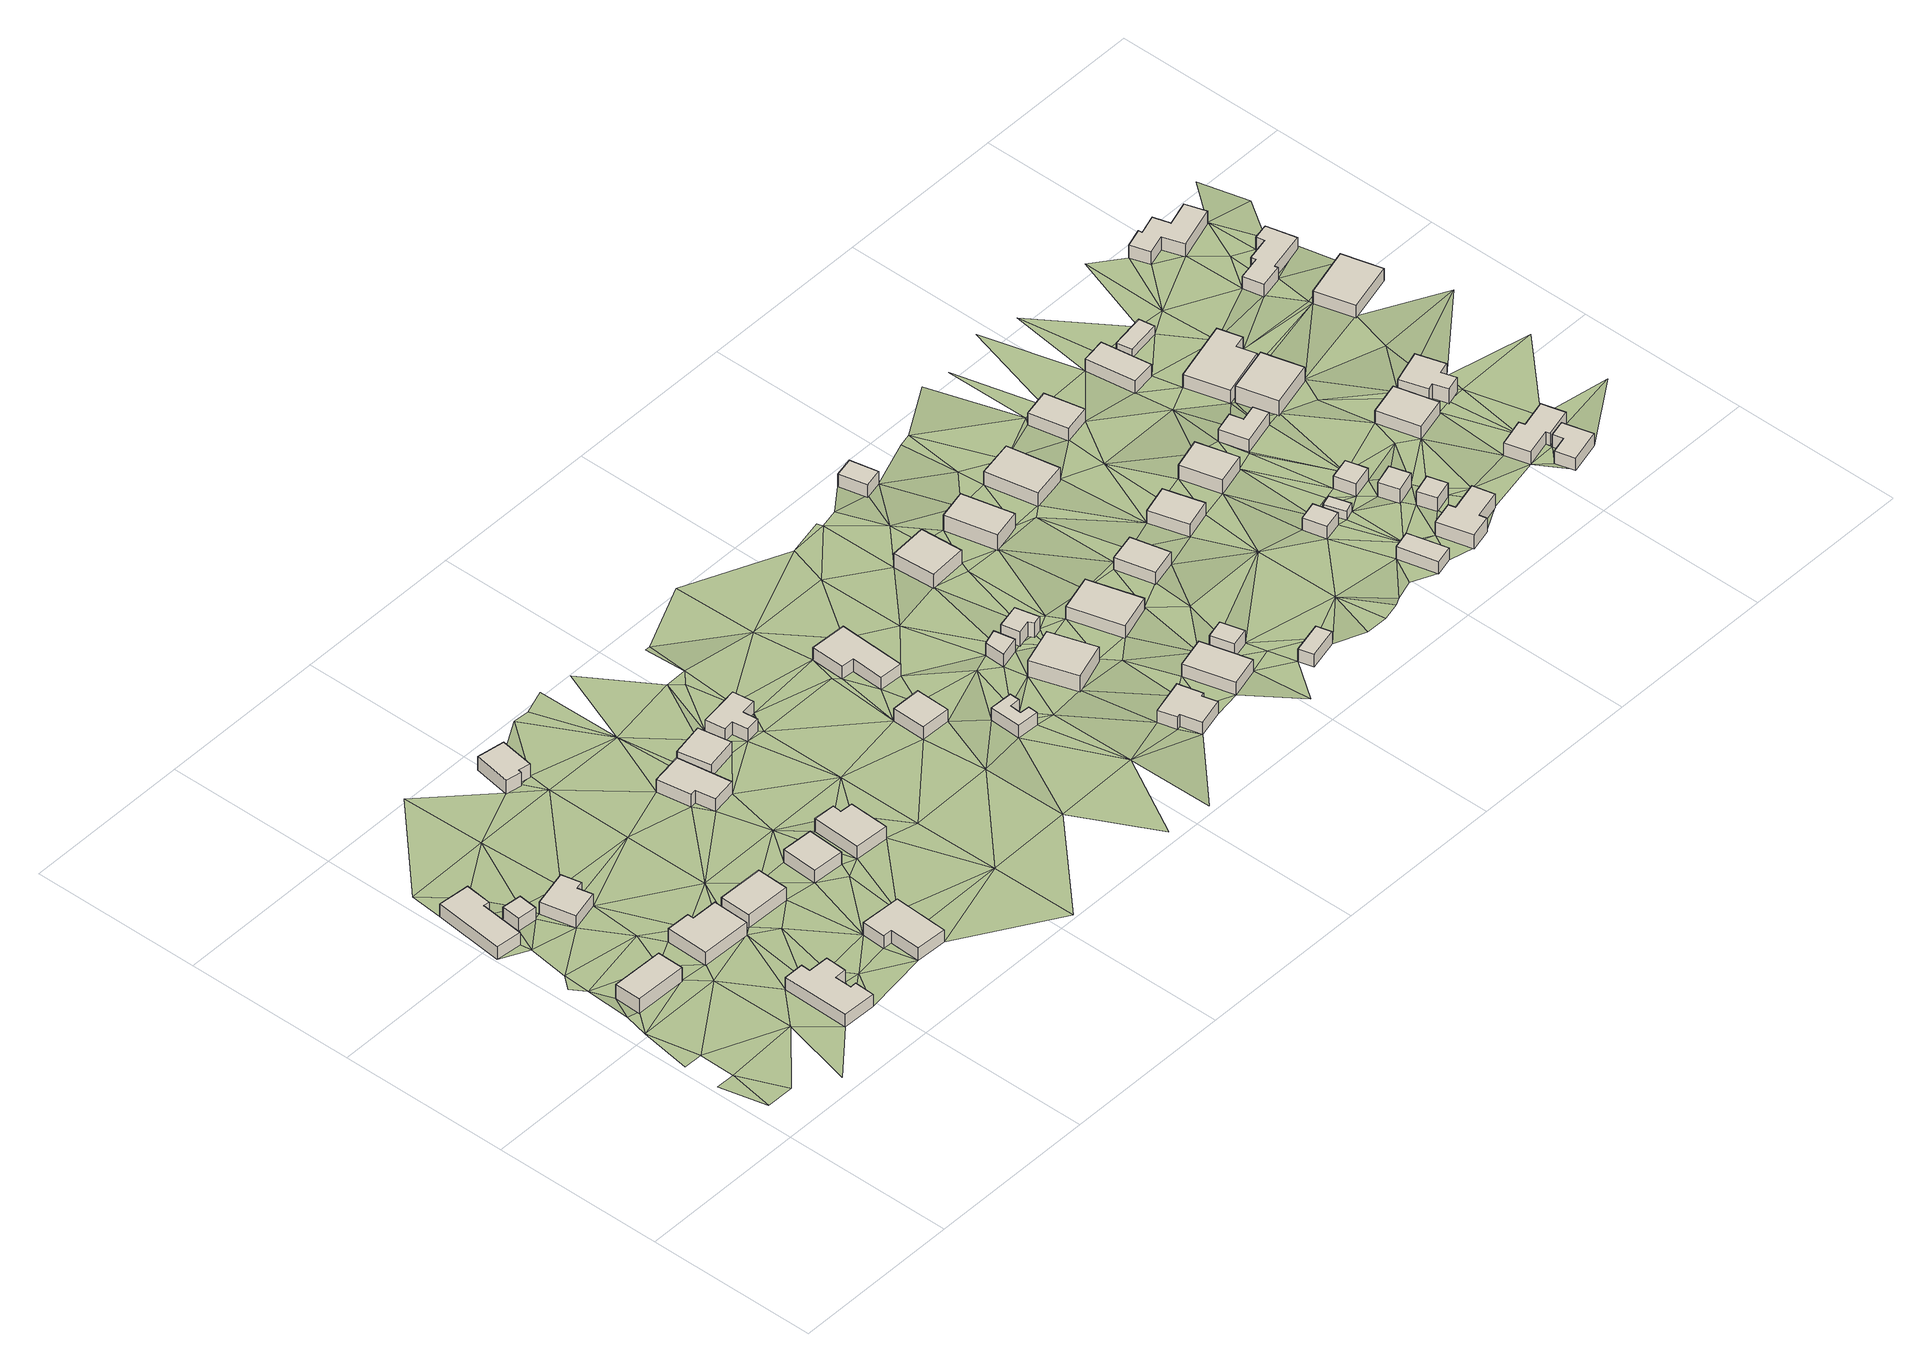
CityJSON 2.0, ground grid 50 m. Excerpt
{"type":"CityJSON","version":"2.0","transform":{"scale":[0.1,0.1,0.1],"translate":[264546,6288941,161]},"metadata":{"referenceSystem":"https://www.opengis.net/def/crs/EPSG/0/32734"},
"CityObjects":{
"building1":{"type":"Building","attributes":{"address":"Mamre 7347 Cape Town","building":"house","building:levels":"1","building_height":4.1,"roof_height":166.56,"ground_height":162.46,"plus_code":"4FRWFFP8+W3Q"},"geometry":[{"type":"Solid","lod":"1","boundaries":[[[[0,1,2,3]],[[1,4,5,2]],[[4,6,7,5]],[[6,0,3,7]],[[3,2,5,7]],[[6,4,1,0]]]]}]},
"building2":{"type":"Building","attributes":{"address":"Mamre 7347 Cape Town","building":"house","building:levels":"1","building_height":4.1,"roof_height":165.92,"ground_height":161.82,"plus_code":"4FRWFFQ8+33J"},"geometry":[{"type":"Solid","lod":"1","boundaries":[[[[8,9,10,11]],[[9,12,13,10]],[[12,14,15,13]],[[14,16,17,15]],[[16,18,19,17]],[[18,8,11,19]],[[11,10,13,15,17,19]],[[18,16,14,12,9,8]]]]}]},
"building3":{"type":"Building","attributes":{"building":"house","building:levels":"1","building_height":4.1,"roof_height":165.92,"ground_height":161.82,"plus_code":"4FRWFFQ8+33Q"},"geometry":[{"type":"Solid","lod":"1","boundaries":[[[[20,21,22,23]],[[21,24,25,22]],[[24,26,27,25]],[[26,20,23,27]],[[23,22,25,27]],[[26,24,21,20]]]]}]},
"building4":{"type":"Building","attributes":{"address":"20 Blackwood Street Mamre 7347 Cape Town","building":"house","building:levels":"1","building_height":4.1,"roof_height":166.76,"ground_height":162.66,"plus_code":"4FRWFFP8+R62"},"geometry":[{"type":"Solid","lod":"1","boundaries":[[[[28,29,30,31]],[[29,32,33,30]],[[32,34,35,33]],[[34,36,37,35]],[[36,38,39,37]],[[38,40,41,39]],[[40,42,43,41]],[[42,44,45,43]],[[44,46,47,45]],[[46,28,31,47]],[[31,30,33,35,37,39,41,43,45,47]],[[46,44,42,40,38,36,34,32,29,28]]]]}]},
"building5":{"type":"Building","attributes":{"address":"Mamre 7347 Cape Town","building":"house","building:levels":"1","building_height":4.1,"roof_height":166.25,"ground_height":162.15,"plus_code":"4FRWFFQ8+345"},"geometry":[{"type":"Solid","lod":"1","boundaries":[[[[48,49,50,51]],[[49,52,53,50]],[[52,54,55,53]],[[54,56,57,55]],[[56,58,59,57]],[[58,48,51,59]],[[51,50,53,55,57,59]],[[58,56,54,52,49,48]]]]}]},
"building6":{"type":"Building","attributes":{"address":"Mamre 7347 Cape Town","building":"house","building:levels":"1","building_height":4.1,"roof_height":166.56,"ground_height":162.46,"plus_code":"4FRWFFP8+W5Q"},"geometry":[{"type":"Solid","lod":"1","boundaries":[[[[60,61,62,63]],[[61,64,65,62]],[[64,66,67,65]],[[66,68,69,67]],[[68,70,71,69]],[[70,60,63,71]],[[63,62,65,67,69,71]],[[70,68,66,64,61,60]]]]}]},
"building7":{"type":"Building","attributes":{"address":"Mamre 7347 Cape Town","building":"house","building:levels":"1","building_height":4.1,"roof_height":166.57,"ground_height":162.47,"plus_code":"4FRWFFP8+W7M"},"geometry":[{"type":"Solid","lod":"1","boundaries":[[[[72,73,74,75]],[[73,76,77,74]],[[76,78,79,77]],[[78,72,75,79]],[[75,74,77,79]],[[78,76,73,72]]]]}]},
"building8":{"type":"Building","attributes":{"address":"22 Blackwood Street Mamre 7347 Cape Town","building":"house","building:levels":"1","building_height":4.1,"roof_height":166.78,"ground_height":162.68,"plus_code":"4FRWFFP8+Q8W"},"geometry":[{"type":"Solid","lod":"1","boundaries":[[[[80,81,82,83]],[[81,84,85,82]],[[84,86,87,85]],[[86,88,89,87]],[[88,90,91,89]],[[90,80,83,91]],[[83,82,85,87,89,91]],[[90,88,86,84,81,80]]]]}]},
"building9":{"type":"Building","attributes":{"address":"43 Lang Avenue Mamre 7347 Cape Town","building":"house","building:levels":"1","building_height":4.1,"roof_height":166.5,"ground_height":162.4,"plus_code":"4FRWFFQ8+676"},"geometry":[{"type":"Solid","lod":"1","boundaries":[[[[92,93,94,95]],[[93,96,97,94]],[[96,98,99,97]],[[98,100,101,99]],[[100,102,103,101]],[[102,92,95,103]],[[95,94,97,99,101,103]],[[102,100,98,96,93,92]]]]}]},
"building10":{"type":"Building","attributes":{"address":"Mamre 7347 Cape Town","building":"house","building:levels":"1","building_height":4.1,"roof_height":166.61,"ground_height":162.51,"plus_code":"4FRWFFP8+W9J"},"geometry":[{"type":"Solid","lod":"1","boundaries":[[[[104,105,106,107]],[[105,108,109,106]],[[108,110,111,109]],[[110,104,107,111]],[[107,106,109,111]],[[110,108,105,104]]]]}]},
"building11":{"type":"Building","attributes":{"address":"Mamre 7347 Cape Town","building":"house","building:levels":"1","building_height":4.1,"roof_height":166.48,"ground_height":162.38,"plus_code":"4FRWFFQ8+39J"},"geometry":[{"type":"Solid","lod":"1","boundaries":[[[[112,113,114,115]],[[113,116,117,114]],[[116,118,119,117]],[[118,120,121,119]],[[120,122,123,121]],[[122,112,115,123]],[[115,114,117,119,121,123]],[[122,120,118,116,113,112]]]]}]},
"building12":{"type":"Building","attributes":{"address":"Mamre 7347 Cape Town","building":"house","building:levels":"1","building_height":4.1,"roof_height":166.61,"ground_height":162.51,"plus_code":"4FRWFFP8+WCF"},"geometry":[{"type":"Solid","lod":"1","boundaries":[[[[124,125,126,127]],[[125,128,129,126]],[[128,130,131,129]],[[130,132,133,131]],[[132,134,135,133]],[[134,124,127,135]],[[127,126,129,131,133,135]],[[134,132,130,128,125,124]]]]}]},
"building13":{"type":"Building","attributes":{"address":"Mamre 7347 Cape Town","building":"house","building:levels":"1","building_height":4.1,"roof_height":166.48,"ground_height":162.38,"plus_code":"4FRWFFQ8+3CR"},"geometry":[{"type":"Solid","lod":"1","boundaries":[[[[136,137,138,139]],[[137,140,141,138]],[[140,142,143,141]],[[142,136,139,143]],[[139,138,141,143]],[[142,140,137,136]]]]}]},
"building14":{"type":"Building","attributes":{"address":"Mamre 7347 Cape Town","building":"house","building:levels":"1","building_height":4.1,"roof_height":166.72,"ground_height":162.62,"plus_code":"4FRWFFQ8+4F3"},"geometry":[{"type":"Solid","lod":"1","boundaries":[[[[144,145,146,147]],[[145,148,149,146]],[[148,150,151,149]],[[150,152,153,151]],[[152,154,155,153]],[[154,156,157,155]],[[156,158,159,157]],[[158,144,147,159]],[[147,146,149,151,153,155,157,159]],[[158,156,154,152,150,148,145,144]]]]}]},
"building15":{"type":"Building","attributes":{"address":"72 Enon Street Mamre 7347 Cape Town","building":"house","building:levels":"1","building_height":4.1,"roof_height":167.08,"ground_height":162.98,"plus_code":"4FRWFFP8+XHH"},"geometry":[{"type":"Solid","lod":"1","boundaries":[[[[160,161,162,163]],[[161,164,165,162]],[[164,166,167,165]],[[166,160,163,167]],[[163,162,165,167]],[[166,164,161,160]]]]}]},
"building16":{"type":"Building","attributes":{"address":"70 Enon Street Mamre 7347 Cape Town","building":"house","building:levels":"1","building_height":4.1,"roof_height":167.92,"ground_height":163.82,"plus_code":"4FRWFFP8+WM6"},"geometry":[{"type":"Solid","lod":"1","boundaries":[[[[168,169,170,171]],[[169,172,173,170]],[[172,174,175,173]],[[174,176,177,175]],[[176,178,179,177]],[[178,180,181,179]],[[180,182,183,181]],[[182,168,171,183]],[[171,170,173,175,177,179,181,183]],[[182,180,178,176,174,172,169,168]]]]}]},
"building17":{"type":"Building","attributes":{"address":"57 Sand Street Mamre 7347 Cape Town","building":"house","building:levels":"1","building_height":4.1,"roof_height":166.91,"ground_height":162.81,"plus_code":"4FRWFFQ8+3JM"},"geometry":[{"type":"Solid","lod":"1","boundaries":[[[[184,185,186,187]],[[185,188,189,186]],[[188,190,191,189]],[[190,192,193,191]],[[192,194,195,193]],[[194,184,187,195]],[[187,186,189,191,193,195]],[[194,192,190,188,185,184]]]]}]},
"building18":{"type":"Building","attributes":{"address":"35 Enon Street Mamre 7347 Cape Town","building":"house","building:levels":"1","building_height":4.1,"roof_height":169.16,"ground_height":165.06,"plus_code":"4FRWFFP8+RQ3"},"geometry":[{"type":"Solid","lod":"1","boundaries":[[[[196,197,198,199]],[[197,200,201,198]],[[200,202,203,201]],[[202,204,205,203]],[[204,206,207,205]],[[206,208,209,207]],[[208,210,211,209]],[[210,196,199,211]],[[199,198,201,203,205,207,209,211]],[[210,208,206,204,202,200,197,196]]]]}]},
"building19":{"type":"Building","attributes":{"building":"yes","building:levels":"1","building_height":4.1,"roof_height":167.45,"ground_height":163.35,"plus_code":"4FRWFFP8+XPG"},"geometry":[{"type":"Solid","lod":"1","boundaries":[[[[212,213,214,215]],[[213,216,217,214]],[[216,218,219,217]],[[218,212,215,219]],[[215,214,217,219]],[[218,216,213,212]]]]}]},
"building20":{"type":"Building","attributes":{"address":"68 Enon Street Mamre 7347 Cape Town","building":"house","building:levels":"1","building_height":4.1,"roof_height":168.62,"ground_height":164.52,"plus_code":"4FRWFFP8+WQC"},"geometry":[{"type":"Solid","lod":"1","boundaries":[[[[220,221,222,223]],[[221,224,225,222]],[[224,226,227,225]],[[226,220,223,227]],[[223,222,225,227]],[[226,224,221,220]]]]}]},
"building21":{"type":"Building","attributes":{"building":"yes","building:levels":"1","building_height":4.1,"roof_height":168.06,"ground_height":163.96,"plus_code":"4FRWFFP8+XQM"},"geometry":[{"type":"Solid","lod":"1","boundaries":[[[[228,229,230,231]],[[229,232,233,230]],[[232,234,235,233]],[[234,236,237,235]],[[236,238,239,237]],[[238,228,231,239]],[[231,230,233,235,237,239]],[[238,236,234,232,229,228]]]]}]},
"building22":{"type":"Building","attributes":{"address":"33 Enon Street Mamre 7347 Cape Town","building":"house","building:levels":"1","building_height":4.1,"roof_height":169.16,"ground_height":165.06,"plus_code":"4FRWFFP8+RR9"},"geometry":[{"type":"Solid","lod":"1","boundaries":[[[[240,241,242,243]],[[241,244,245,242]],[[244,246,247,245]],[[246,240,243,247]],[[243,242,245,247]],[[246,244,241,240]]]]}]},
"building23":{"type":"Building","attributes":{"address":"53 Sand Street Mamre 7347 Cape Town","building":"house","building:levels":"1","building_height":4.1,"roof_height":167.55,"ground_height":163.45,"plus_code":"4FRWFFQ8+4Q4"},"geometry":[{"type":"Solid","lod":"1","boundaries":[[[[248,249,250,251]],[[249,252,253,250]],[[252,254,255,253]],[[254,248,251,255]],[[251,250,253,255]],[[254,252,249,248]]]]}]},
"building24":{"type":"Building","attributes":{"address":"66 Enon Street Mamre 7347 Cape Town","building":"house","building:levels":"1","building_height":4.1,"roof_height":168.06,"ground_height":163.96,"plus_code":"4FRWFFP8+WRQ"},"geometry":[{"type":"Solid","lod":"1","boundaries":[[[[256,257,258,259]],[[257,260,261,258]],[[260,262,263,261]],[[262,256,259,263]],[[259,258,261,263]],[[262,260,257,256]]]]}]},
"building25":{"type":"Building","attributes":{"address":"31 Enon Street Mamre 7347 Cape Town","building":"house","building:levels":"1","building_height":4.1,"roof_height":169.64,"ground_height":165.54,"plus_code":"4FRWFFP8+RVG"},"geometry":[{"type":"Solid","lod":"1","boundaries":[[[[264,265,266,267]],[[265,268,269,266]],[[268,270,271,269]],[[270,264,267,271]],[[267,266,269,271]],[[270,268,265,264]]]]}]},
"building26":{"type":"Building","attributes":{"building":"house","building:levels":"1","building_height":4.1,"roof_height":169.64,"ground_height":165.54,"plus_code":"4FRWFFP8+QW8"},"geometry":[{"type":"Solid","lod":"1","boundaries":[[[[272,273,274,275]],[[273,276,277,274]],[[276,278,279,277]],[[278,272,275,279]],[[275,274,277,279]],[[278,276,273,272]]]]}]},
"building27":{"type":"Building","attributes":{"address":"51 Sand Street Mamre 7347 Cape Town","building":"house","building:levels":"1","building_height":4.1,"roof_height":168.11,"ground_height":164.01,"plus_code":"4FRWFFQ8+3VV"},"geometry":[{"type":"Solid","lod":"1","boundaries":[[[[280,281,282,283]],[[281,284,285,282]],[[284,286,287,285]],[[286,280,283,287]],[[283,282,285,287]],[[286,284,281,280]]]]}]},
"building28":{"type":"Building","attributes":{"address":"64 Enon Street Mamre 7347 Cape Town","building":"house","building:levels":"1","building_height":4.1,"roof_height":168.69,"ground_height":164.59,"plus_code":"4FRWFFP8+XW3"},"geometry":[{"type":"Solid","lod":"1","boundaries":[[[[288,289,290,291]],[[289,292,293,290]],[[292,294,295,293]],[[294,288,291,295]],[[291,290,293,295]],[[294,292,289,288]]]]}]},
"building29":{"type":"Building","attributes":{"building":"house","building:levels":"1","building_height":4.1,"roof_height":166.52,"ground_height":162.42,"plus_code":"4FRWFFQ8+6R9"},"geometry":[{"type":"Solid","lod":"1","boundaries":[[[[296,297,298,299]],[[297,300,301,298]],[[300,302,303,301]],[[302,296,299,303]],[[299,298,301,303]],[[302,300,297,296]]]]}]},
"building30":{"type":"Building","attributes":{"address":"49 Sand Street Mamre 7347 Cape Town","building":"house","building:levels":"1","building_height":4.1,"roof_height":168.11,"ground_height":164.01,"plus_code":"4FRWFFQ8+4W5"},"geometry":[{"type":"Solid","lod":"1","boundaries":[[[[304,305,306,307]],[[305,308,309,306]],[[308,310,311,309]],[[310,304,307,311]],[[307,306,309,311]],[[310,308,305,304]]]]}]},
"building31":{"type":"Building","attributes":{"address":"62 Enon Street Mamre 7347 Cape Town","building":"house","building:levels":"1","building_height":4.1,"roof_height":169.18,"ground_height":165.08,"plus_code":"4FRWFFP9+X26"},"geometry":[{"type":"Solid","lod":"1","boundaries":[[[[312,313,314,315]],[[313,316,317,314]],[[316,318,319,317]],[[318,312,315,319]],[[315,314,317,319]],[[318,316,313,312]]]]}]},
"building32":{"type":"Building","attributes":{"address":"4 Manna Lane Mamre 7347 Cape Town","building":"house","building:levels":"1","building_height":4.1,"roof_height":170.78,"ground_height":166.68,"plus_code":"4FRWFFP9+Q47"},"geometry":[{"type":"Solid","lod":"1","boundaries":[[[[320,321,322,323]],[[321,324,325,322]],[[324,326,327,325]],[[326,320,323,327]],[[323,322,325,327]],[[326,324,321,320]]]]}]},
"building33":{"type":"Building","attributes":{"address":"25 Enon Street Mamre 7347 Cape Town","building":"house","building:levels":"1","building_height":4.1,"roof_height":170.33,"ground_height":166.23,"plus_code":"4FRWFFP9+V38"},"geometry":[{"type":"Solid","lod":"1","boundaries":[[[[328,329,330,331]],[[329,332,333,330]],[[332,334,335,333]],[[334,328,331,335]],[[331,330,333,335]],[[334,332,329,328]]]]}]},
"building34":{"type":"Building","attributes":{"building":"cabin","building:levels":"1","building_height":2.8,"roof_height":169.03,"ground_height":166.23,"plus_code":"4FRWFFP9+V47"},"geometry":[{"type":"Solid","lod":"1","boundaries":[[[[336,337,338,339]],[[337,340,341,338]],[[340,342,343,341]],[[342,336,339,343]],[[339,338,341,343]],[[342,340,337,336]]]]}]},
"building35":{"type":"Building","attributes":{"address":"60 Enon Street Mamre 7347 Cape Town","building":"house","building:levels":"1","building_height":4.1,"roof_height":169.71,"ground_height":165.61,"plus_code":"4FRWFFP9+X3P"},"geometry":[{"type":"Solid","lod":"1","boundaries":[[[[344,345,346,347]],[[345,348,349,346]],[[348,350,351,349]],[[350,344,347,351]],[[347,346,349,351]],[[350,348,345,344]]]]}]},
"building36":{"type":"Building","attributes":{"address":"47 Sand Street Mamre 7347 Cape Town","building":"house","building:levels":"1","building_height":4.1,"roof_height":168.17,"ground_height":164.07,"plus_code":"4FRWFFQ9+42Q"},"geometry":[{"type":"Solid","lod":"1","boundaries":[[[[352,353,354,355]],[[353,356,357,354]],[[356,358,359,357]],[[358,352,355,359]],[[355,354,357,359]],[[358,356,353,352]]]]}]},
"building37":{"type":"Building","attributes":{"address":"8 Dove Lane Mamre 7347 Cape Town","building":"house","building:levels":"1","building_height":4.1,"roof_height":171.3,"ground_height":167.2,"plus_code":"4FRWFFP9+Q59"},"geometry":[{"type":"Solid","lod":"1","boundaries":[[[[360,361,362,363]],[[361,364,365,362]],[[364,366,367,365]],[[366,368,369,367]],[[368,370,371,369]],[[370,372,373,371]],[[372,374,375,373]],[[374,360,363,375]],[[363,362,365,367,369,371,373,375]],[[374,372,370,368,366,364,361,360]]]]}]},
"building38":{"type":"Building","attributes":{"address":"7347 Mamre, Cape Town","building":"house","building:levels":"1","building_height":4.1,"roof_height":170.33,"ground_height":166.23,"plus_code":"4FRWFFP9+V5C"},"geometry":[{"type":"Solid","lod":"1","boundaries":[[[[376,377,378,379]],[[377,380,381,378]],[[380,382,383,381]],[[382,376,379,383]],[[379,378,381,383]],[[382,380,377,376]]]]}]},
"building39":{"type":"Building","attributes":{"address":"4 Dove Lane Mamre 7347 Cape Town","building":"house","building:levels":"1","building_height":4.1,"roof_height":170.87,"ground_height":166.77,"plus_code":"4FRWFFP9+R5W"},"geometry":[{"type":"Solid","lod":"1","boundaries":[[[[384,385,386,387]],[[385,388,389,386]],[[388,390,391,389]],[[390,384,387,391]],[[387,386,389,391]],[[390,388,385,384]]]]}]},
"building40":{"type":"Building","attributes":{"address":"6 Dove Lane Mamre 7347 Cape Town","building":"house","building:levels":"1","building_height":4.1,"roof_height":171.3,"ground_height":167.2,"plus_code":"4FRWFFP9+R55"},"geometry":[{"type":"Solid","lod":"1","boundaries":[[[[392,393,394,395]],[[393,396,397,394]],[[396,398,399,397]],[[398,392,395,399]],[[395,394,397,399]],[[398,396,393,392]]]]}]},
"building41":{"type":"Building","attributes":{"address":"58 Enon Street Mamre 7347 Cape Town","building":"house","building:levels":"1","building_height":4.1,"roof_height":169.71,"ground_height":165.61,"plus_code":"4FRWFFP9+X4Q"},"geometry":[{"type":"Solid","lod":"1","boundaries":[[[[400,401,402,403]],[[401,404,405,402]],[[404,406,407,405]],[[406,408,409,407]],[[408,410,411,409]],[[410,400,403,411]],[[403,402,405,407,409,411]],[[410,408,406,404,401,400]]]]}]},
"building42":{"type":"Building","attributes":{"address":"45 Sand Street Mamre 7347 Cape Town","building":"house","building:levels":"1","building_height":4.1,"roof_height":168.69,"ground_height":164.59,"plus_code":"4FRWFFQ9+44G"},"geometry":[{"type":"Solid","lod":"1","boundaries":[[[[412,413,414,415]],[[413,416,417,414]],[[416,418,419,417]],[[418,412,415,419]],[[415,414,417,419]],[[418,416,413,412]]]]}]},
"building43":{"type":"Building","attributes":{"address":"56 Enon Street Mamre 7347 Cape Town","building":"house","building:levels":"1","building_height":4.1,"roof_height":170.15,"ground_height":166.05,"plus_code":"4FRWFFQ9+267"},"geometry":[{"type":"Solid","lod":"1","boundaries":[[[[420,421,422,423]],[[421,424,425,422]],[[424,426,427,425]],[[426,420,423,427]],[[423,422,425,427]],[[426,424,421,420]]]]}]},
"building44":{"type":"Building","attributes":{"building":"house","building:levels":"1","building_height":4.1,"roof_height":169.07,"ground_height":164.97,"plus_code":"4FRWFFQ9+362"},"geometry":[{"type":"Solid","lod":"1","boundaries":[[[[428,429,430,431]],[[429,432,433,430]],[[432,434,435,433]],[[434,436,437,435]],[[436,438,439,437]],[[438,428,431,439]],[[431,430,433,435,437,439]],[[438,436,434,432,429,428]]]]}]},
"building45":{"type":"Building","attributes":{"address":"43 Enon Street Mamre 7347 Cape Town","building":"cabin","building:levels":"1","building_height":2.8,"roof_height":167.39,"ground_height":164.59,"plus_code":"4FRWFFQ9+45W"},"geometry":[{"type":"Solid","lod":"1","boundaries":[[[[440,441,442,443]],[[441,444,445,442]],[[444,446,447,445]],[[446,440,443,447]],[[443,442,445,447]],[[446,444,441,440]]]]}]},
"building46":{"type":"Building","attributes":{"address":"21 Enon Street Mamre 7347 Cape Town","building":"house","building:levels":"1","building_height":4.1,"roof_height":170.87,"ground_height":166.77,"plus_code":"4FRWFFP9+V7V"},"geometry":[{"type":"Solid","lod":"1","boundaries":[[[[448,449,450,451]],[[449,452,453,450]],[[452,454,455,453]],[[454,448,451,455]],[[451,450,453,455]],[[454,452,449,448]]]]}]},
"building47":{"type":"Building","attributes":{"address":"Dove Lane Mamre 7347 Cape Town","building":"house","building:levels":"1","building_height":4.1,"roof_height":171.96,"ground_height":167.86,"plus_code":"4FRWFFP9+P8W"},"geometry":[{"type":"Solid","lod":"1","boundaries":[[[[456,457,458,459]],[[457,460,461,458]],[[460,462,463,461]],[[462,464,465,463]],[[464,466,467,465]],[[466,456,459,467]],[[459,458,461,463,465,467]],[[466,464,462,460,457,456]]]]}]},
"building48":{"type":"Building","attributes":{"address":"Dove Lane 7347 Cape Town","building":"house","building:levels":"1","building_height":4.1,"roof_height":171.96,"ground_height":167.86,"plus_code":"4FRWFFP9+Q8P"},"geometry":[{"type":"Solid","lod":"1","boundaries":[[[[468,469,470,471]],[[469,472,473,470]],[[472,474,475,473]],[[474,476,477,475]],[[476,478,479,477]],[[478,480,481,479]],[[480,482,483,481]],[[482,468,471,483]],[[471,470,473,475,477,479,481,483]],[[482,480,478,476,474,472,469,468]]]]}]},
"building49":{"type":"Building","attributes":{"address":"19 Enon Street Mamre 7347 Cape Town","building":"house","building:levels":"1","building_height":4.1,"roof_height":171.49,"ground_height":167.39,"plus_code":"4FRWFFP9+W83"},"geometry":[{"type":"Solid","lod":"1","boundaries":[[[[484,485,486,487]],[[485,488,489,486]],[[488,490,491,489]],[[490,492,493,491]],[[492,494,495,493]],[[494,496,497,495]],[[496,498,499,497]],[[498,484,487,499]],[[487,486,489,491,493,495,497,499]],[[498,496,494,492,490,488,485,484]]]]}]},
"building50":{"type":"Building","attributes":{"address":"41 Sand Street Mamre 7347 Cape Town","building":"house","building:levels":"1","building_height":4.1,"roof_height":169.41,"ground_height":165.31,"plus_code":"4FRWFFQ9+684"},"geometry":[{"type":"Solid","lod":"1","boundaries":[[[[500,501,502,503]],[[501,504,505,502]],[[504,506,507,505]],[[506,508,509,507]],[[508,510,511,509]],[[510,512,513,511]],[[512,514,515,513]],[[514,516,517,515]],[[516,518,519,517]],[[518,500,503,519]],[[503,502,505,507,509,511,513,515,517,519]],[[518,516,514,512,510,508,506,504,501,500]]]]}]},
"building51":{"type":"Building","attributes":{"address":"54 Enon Street Mamre 7347 Cape Town","building":"house","building:levels":"1","building_height":4.1,"roof_height":170.07,"ground_height":165.97,"plus_code":"4FRWFFQ9+29P"},"geometry":[{"type":"Solid","lod":"1","boundaries":[[[[520,521,522,523]],[[521,524,525,522]],[[524,526,527,525]],[[526,520,523,527]],[[523,522,525,527]],[[526,524,521,520]]]]}]},
"building52":{"type":"Building","attributes":{"address":"50 Acasia Street Mamre 7347 Cape Town","building":"house","building:levels":"1","building_height":4.1,"roof_height":169.56,"ground_height":165.46,"plus_code":"4FRWFFQ9+497"},"geometry":[{"type":"Solid","lod":"1","boundaries":[[[[528,529,530,531]],[[529,532,533,530]],[[532,534,535,533]],[[534,536,537,535]],[[536,538,539,537]],[[538,540,541,539]],[[540,542,543,541]],[[542,544,545,543]],[[544,546,547,545]],[[546,528,531,547]],[[531,530,533,535,537,539,541,543,545,547]],[[546,544,542,540,538,536,534,532,529,528]]]]}]},
"terrain1":{"type":"TINRelief","geometry":[{"type":"CompositeSurface","lod":"1","boundaries":[[[548,549,550]],[[550,549,551]],[[552,553,554]],[[555,550,551]],[[556,552,557]],[[554,550,555]],[[557,4,556]],[[4,558,556]],[[552,554,559]],[[560,561,558]],[[557,552,562]],[[555,559,554]],[[558,4,563]],[[564,14,12]],[[565,36,555]],[[552,559,562]],[[558,566,560]],[[24,14,564]],[[560,52,564]],[[24,16,14]],[[563,566,558]],[[567,24,564]],[[568,9,8]],[[24,21,16]],[[34,555,36]],[[21,18,16]],[[34,559,555]],[[560,566,52]],[[52,567,564]],[[562,569,563]],[[559,569,562]],[[21,570,18]],[[18,570,8]],[[567,52,49]],[[49,570,567]],[[60,563,569]],[[60,566,563]],[[568,8,571]],[[34,572,559]],[[569,559,572]],[[52,566,54]],[[570,49,48]],[[42,40,44]],[[570,571,8]],[[566,60,70]],[[46,44,40]],[[32,572,34]],[[32,29,28]],[[573,40,38]],[[70,54,566]],[[46,40,573]],[[56,54,58]],[[571,570,48]],[[28,46,573]],[[574,568,571]],[[575,32,28]],[[576,70,68]],[[573,38,88]],[[32,575,572]],[[577,54,70]],[[578,576,572]],[[28,573,81]],[[575,578,572]],[[58,54,579]],[[576,578,76]],[[576,577,70]],[[575,28,81]],[[58,579,48]],[[573,88,84]],[[84,81,573]],[[576,76,577]],[[575,580,578]],[[579,54,577]],[[581,571,48]],[[86,84,88]],[[575,81,580]],[[571,582,574]],[[577,76,73]],[[48,579,581]],[[81,583,580]],[[571,581,582]],[[580,583,73]],[[90,584,80]],[[80,585,81]],[[583,81,585]],[[586,577,73]],[[577,116,579]],[[583,108,73]],[[582,581,587]],[[73,108,586]],[[587,588,589]],[[588,587,581]],[[581,579,113]],[[120,116,577]],[[590,583,585]],[[591,584,90]],[[120,577,586]],[[80,592,585]],[[584,591,80]],[[116,113,579]],[[592,590,585]],[[108,105,586]],[[593,591,90]],[[592,80,594]],[[592,105,590]],[[581,595,588]],[[596,102,588]],[[116,120,118]],[[105,592,134]],[[134,586,105]],[[80,591,594]],[[595,581,113]],[[120,586,122]],[[134,597,586]],[[596,588,595]],[[112,595,113]],[[112,122,140]],[[598,597,599]],[[122,586,600]],[[137,112,140]],[[600,586,597]],[[601,594,591]],[[595,112,137]],[[595,602,596]],[[601,598,594]],[[122,603,140]],[[593,604,591]],[[600,597,598]],[[137,136,595]],[[602,595,605]],[[601,600,598]],[[150,603,122]],[[600,150,122]],[[603,145,136]],[[606,601,591]],[[145,144,136]],[[145,603,150]],[[595,136,607]],[[148,145,150]],[[607,608,595]],[[600,609,150]],[[136,144,607]],[[606,591,604]],[[601,161,600]],[[609,152,150]],[[609,156,152]],[[154,152,156]],[[607,144,610]],[[158,610,144]],[[161,601,606]],[[600,160,609]],[[161,160,600]],[[607,610,611]],[[611,610,158]],[[612,156,609]],[[606,604,168]],[[604,613,614]],[[158,156,194]],[[609,160,612]],[[615,616,611]],[[606,164,161]],[[611,158,617]],[[168,604,614]],[[164,606,182]],[[194,156,612]],[[606,168,182]],[[617,615,611]],[[160,184,612]],[[158,194,617]],[[188,160,166]],[[184,160,188]],[[612,184,194]],[[614,169,168]],[[188,185,184]],[[188,166,190]],[[174,172,176]],[[615,617,618]],[[202,614,619]],[[620,166,164]],[[620,164,182]],[[614,621,169]],[[178,176,172]],[[172,169,621]],[[178,172,621]],[[620,190,166]],[[617,194,192]],[[180,620,182]],[[196,621,614]],[[180,178,224]],[[614,197,196]],[[197,614,202]],[[621,224,178]],[[180,218,620]],[[190,622,192]],[[621,196,623]],[[190,620,216]],[[218,180,224]],[[224,621,623]],[[200,197,202]],[[624,617,192]],[[622,190,216]],[[625,618,617]],[[216,620,218]],[[210,623,196]],[[218,224,212]],[[624,192,622]],[[622,216,213]],[[617,624,625]],[[208,206,204]],[[212,224,626]],[[210,627,623]],[[213,212,238]],[[212,628,238]],[[204,244,208]],[[627,629,623]],[[212,626,628]],[[210,208,241]],[[213,630,622]],[[213,238,631]],[[244,241,208]],[[628,626,632]],[[241,627,210]],[[628,632,633]],[[624,622,249]],[[632,626,634]],[[630,213,631]],[[260,626,629]],[[622,630,249]],[[629,627,635]],[[634,626,260]],[[241,636,627]],[[631,634,637]],[[244,638,639]],[[635,260,629]],[[640,625,624]],[[635,627,636]],[[260,637,634]],[[640,624,249]],[[641,630,631]],[[631,637,641]],[[639,642,636]],[[273,639,638]],[[636,642,643]],[[644,637,260]],[[625,640,645]],[[636,646,635]],[[630,641,647]],[[648,642,639]],[[643,268,636]],[[639,273,648]],[[640,249,649]],[[642,648,650]],[[641,637,651]],[[649,249,248]],[[652,636,268]],[[651,637,644]],[[646,636,652]],[[647,641,651]],[[640,649,653]],[[272,648,273]],[[648,272,650]],[[248,647,281]],[[248,281,649]],[[651,281,647]],[[644,646,292]],[[652,654,646]],[[653,649,655]],[[651,644,656]],[[654,292,646]],[[656,644,292]],[[653,655,300]],[[281,657,649]],[[268,650,658]],[[272,659,650]],[[649,296,655]],[[654,652,288]],[[652,268,658]],[[657,296,649]],[[659,272,278]],[[660,651,656]],[[651,660,661]],[[656,292,289]],[[659,278,662]],[[658,650,659]],[[289,660,656]],[[652,658,288]],[[663,659,662]],[[305,657,661]],[[661,660,664]],[[296,657,665]],[[288,318,289]],[[661,664,305]],[[316,660,289]],[[666,659,663]],[[657,305,665]],[[316,664,660]],[[667,296,665]],[[318,316,289]],[[658,318,288]],[[668,659,666]],[[669,664,316]],[[304,665,305]],[[659,668,326]],[[329,658,659]],[[665,670,667]],[[318,658,312]],[[670,665,304]],[[671,326,668]],[[326,329,659]],[[316,672,669]],[[672,316,313]],[[658,329,328]],[[344,312,658]],[[326,671,673]],[[328,344,658]],[[304,669,674]],[[350,313,312]],[[670,304,675]],[[674,669,672]],[[313,350,672]],[[676,329,326]],[[350,312,344]],[[326,324,676]],[[344,328,334]],[[676,332,329]],[[356,304,674]],[[356,675,304]],[[677,670,675]],[[334,332,340]],[[332,676,342]],[[342,340,332]],[[321,368,324]],[[368,676,324]],[[672,350,678]],[[342,676,336]],[[344,334,679]],[[674,672,352]],[[340,680,334]],[[321,681,368]],[[340,337,680]],[[679,334,680]],[[336,676,682]],[[356,353,675]],[[368,396,676]],[[337,336,380]],[[380,680,337]],[[682,676,396]],[[679,680,377]],[[353,683,675]],[[684,672,678]],[[352,672,684]],[[380,377,680]],[[390,380,336]],[[682,390,336]],[[368,685,686]],[[679,410,678]],[[686,396,368]],[[679,377,687]],[[410,679,687]],[[380,390,382]],[[376,687,377]],[[410,687,400]],[[688,689,690]],[[686,685,691]],[[678,410,684]],[[692,682,396]],[[685,693,694]],[[352,416,353]],[[376,400,687]],[[695,382,390]],[[696,692,396]],[[694,691,685]],[[352,684,697]],[[684,410,408]],[[376,401,400]],[[352,697,416]],[[353,416,698]],[[696,691,699]],[[691,694,699]],[[382,700,376]],[[699,694,689]],[[700,382,695]],[[404,408,406]],[[695,692,700]],[[684,408,434]],[[401,376,701]],[[448,692,696]],[[684,432,697]],[[408,404,434]],[[699,448,696]],[[434,432,684]],[[689,469,699]],[[404,401,701]],[[376,454,701]],[[702,697,432]],[[454,376,700]],[[700,692,448]],[[434,404,424]],[[424,404,701]],[[416,413,703]],[[448,699,468]],[[413,702,446]],[[469,468,699]],[[413,446,444]],[[454,700,448]],[[704,701,454]],[[424,705,434]],[[706,702,432]],[[707,446,702]],[[708,701,704]],[[709,413,444]],[[413,709,703]],[[469,710,466]],[[468,711,448]],[[705,424,712]],[[704,454,452]],[[469,466,462]],[[706,707,702]],[[469,462,472]],[[711,468,482]],[[708,704,713]],[[464,462,466]],[[704,452,713]],[[714,705,715]],[[462,474,472]],[[715,705,716]],[[716,714,715]],[[717,452,711]],[[474,462,460]],[[718,711,482]],[[452,717,713]],[[707,719,709]],[[717,711,718]],[[480,478,482]],[[707,706,719]],[[717,718,720]],[[476,474,460]],[[482,721,718]],[[460,457,476]],[[722,708,713]],[[721,482,478]],[[712,708,524]],[[705,712,524]],[[723,709,719]],[[721,724,718]],[[524,716,705]],[[706,716,725]],[[726,727,724]],[[724,721,726]],[[490,722,713]],[[538,719,706]],[[708,722,728]],[[729,476,457]],[[719,512,723]],[[476,729,478]],[[708,728,524]],[[538,706,725]],[[730,725,716]],[[514,512,719]],[[716,524,730]],[[478,731,721]],[[732,514,719]],[[726,721,731]],[[538,732,719]],[[733,490,726]],[[722,490,733]],[[725,730,734]],[[735,514,732]],[[534,538,536]],[[538,736,732]],[[733,728,722]],[[534,736,538]],[[737,730,524]],[[737,734,730]],[[736,534,529]],[[738,734,739]],[[732,736,740]],[[532,529,534]],[[740,736,529]],[[734,737,739]],[[529,528,740]],[[741,740,528]],[[742,740,741]]]}]}
},
"vertices":[
[244,566,9],[245,643,9],[245,643,56],[244,566,56],[91,647,9],[91,647,56],[89,569,9],[89,569,56],
[123,1156,8],[30,1165,8],[30,1165,49],[123,1156,49],[7,958,8],[7,958,49],[83,950,8],[83,950,49],[97,1080,8],[97,1080,49],[115,1078,8],[115,1078,49],
[181,1036,8],[124,1042,8],[124,1042,49],[181,1036,49],[118,985,8],[118,985,49],[175,980,8],[175,980,49],
[501,322,17],[440,324,17],[440,324,58],[501,322,58],[441,351,17],[441,351,58],[382,352,17],[382,352,58],[378,154,17],[378,154,58],[478,151,17],[478,151,58],[480,210,17],[480,210,58],[462,210,17],[462,210,58],[463,260,17],[463,260,58],[498,259,17],[498,259,58],
[302,1011,12],[193,985,12],[193,985,52],[302,1011,52],[216,885,12],[216,885,52],[302,906,12],[302,906,52],[292,949,12],[292,949,52],[315,954,12],[315,954,52],
[326,683,12],[323,558,12],[323,558,56],[326,683,56],[470,554,12],[470,554,56],[473,661,12],[473,661,56],[396,663,12],[396,663,56],[396,681,12],[396,681,56],
[627,565,13],[630,656,13],[630,656,56],[627,565,56],[496,660,13],[496,660,56],[493,569,13],[493,569,56],
[774,334,17],[655,340,17],[655,340,58],[774,334,58],[651,270,17],[651,270,58],[679,269,17],[679,269,58],[675,178,17],[675,178,58],[766,174,17],[766,174,58],
[484,1441,10],[466,1332,10],[466,1332,55],[484,1441,55],[512,1324,10],[512,1324,55],[514,1334,10],[514,1334,55],[549,1328,10],[549,1328,55],[565,1428,10],[565,1428,55],
[812,548,14],[818,655,14],[818,655,56],[812,548,56],[725,660,14],[725,660,56],[719,553,14],[719,553,56],
[802,1074,14],[709,1060,14],[709,1060,55],[802,1074,55],[725,960,14],[725,960,55],[743,963,14],[743,963,55],[753,905,14],[753,905,55],[826,916,14],[826,916,55],
[852,533,14],[953,528,14],[953,528,56],[852,533,56],[958,644,14],[958,644,56],[921,646,14],[921,646,56],[923,673,14],[923,673,56],[859,676,14],[859,676,56],
[916,1107,14],[819,1089,14],[819,1089,55],[916,1107,55],[837,994,14],[837,994,55],[933,1011,14],[933,1011,55],
[948,1111,16],[955,1052,16],[955,1052,57],[948,1111,57],[986,1056,16],[986,1056,57],[991,1011,16],[991,1011,57],[1035,1016,16],[1035,1016,57],[1030,1060,16],[1030,1060,57],[1076,1066,16],[1076,1066,57],[1068,1127,16],[1068,1127,57],
[1279,790,20],[1276,692,20],[1276,692,61],[1279,790,61],[1364,689,20],[1364,689,61],[1366,788,20],[1366,788,61],
[1427,515,28],[1493,512,28],[1493,512,69],[1427,515,69],[1494,541,28],[1494,541,69],[1466,543,28],[1466,543,69],[1468,577,28],[1468,577,69],[1498,576,28],[1498,576,69],[1499,605,28],[1499,605,69],[1431,608,28],[1431,608,69],
[1311,985,18],[1349,983,18],[1349,983,59],[1311,985,59],[1345,888,18],[1345,888,59],[1412,885,18],[1412,885,59],[1421,1079,18],[1421,1079,59],[1315,1084,18],[1315,1084,59],
[1681,289,41],[1696,235,41],[1696,235,82],[1681,289,82],[1707,238,41],[1707,238,82],[1722,177,41],[1722,177,82],[1804,198,41],[1804,198,82],[1792,242,41],[1792,242,82],[1803,244,41],[1803,244,82],[1785,316,41],[1785,316,82],
[1659,730,23],[1647,790,23],[1647,790,64],[1659,730,64],[1601,775,23],[1601,775,64],[1599,714,23],[1599,714,64],
[1764,550,23],[1721,683,23],[1721,683,76],[1764,550,76],[1611,648,23],[1611,648,76],[1654,515,23],[1654,515,76],
[1681,734,23],[1719,743,23],[1719,743,71],[1681,734,71],[1729,728,23],[1729,728,71],[1754,734,23],[1754,734,71],[1738,802,23],[1738,802,71],[1669,786,23],[1669,786,71],
[1935,377,41],[1845,354,41],[1845,354,82],[1935,377,82],[1883,210,41],[1883,210,82],[1973,233,41],[1973,233,82],
[1803,1161,20],[1692,1154,20],[1692,1154,66],[1803,1161,66],[1700,1031,20],[1700,1031,66],[1811,1038,20],[1811,1038,66],
[1972,586,30],[1928,740,30],[1928,740,71],[1972,586,71],[1822,710,30],[1822,710,71],[1866,556,30],[1866,556,71],
[1982,301,41],[2035,315,41],[2035,315,86],[1982,301,86],[2017,382,41],[2017,382,86],[1964,368,41],[1964,368,86],
[2161,196,45],[2070,174,45],[2070,174,86],[2161,196,86],[2081,131,45],[2081,131,86],[2172,153,45],[2172,153,86],
[1958,1171,20],[1872,1151,20],[1872,1151,71],[1958,1171,71],[1906,1004,20],[1906,1004,71],[1992,1024,20],[1992,1024,71],
[2135,642,36],[2108,754,36],[2108,754,77],[2135,642,77],[2028,735,36],[2028,735,77],[2055,623,36],[2055,623,77],
[1899,1384,14],[1882,1465,14],[1882,1465,55],[1899,1384,55],[1826,1453,14],[1826,1453,55],[1844,1372,14],[1844,1372,55],
[2160,1201,26],[2055,1181,26],[2055,1181,71],[2160,1201,71],[2084,1030,26],[2084,1030,71],[2188,1050,26],[2188,1050,71],
[2319,693,41],[2287,806,41],[2287,806,82],[2319,693,82],[2203,782,41],[2203,782,82],[2235,669,41],[2235,669,82],
[2522,115,57],[2577,129,57],[2577,129,98],[2522,115,98],[2548,243,57],[2548,243,98],[2494,229,57],[2494,229,98],
[2425,473,52],[2442,406,52],[2442,406,93],[2425,473,93],[2497,420,52],[2497,420,93],[2480,487,52],[2480,487,93],
[2555,426,52],[2537,486,52],[2537,486,80],[2555,426,80],[2505,476,52],[2505,476,80],[2524,416,52],[2524,416,80],
[2404,712,41],[2494,736,41],[2494,736,87],[2404,712,87],[2462,854,41],[2462,854,87],[2373,829,41],[2373,829,87],
[2386,1143,31],[2362,1256,31],[2362,1256,72],[2386,1143,72],[2283,1239,31],[2283,1239,72],[2307,1127,31],[2307,1127,72],
[2792,169,57],[2777,232,57],[2777,232,103],[2792,169,103],[2693,210,57],[2693,210,103],[2687,230,57],[2687,230,103],[2620,213,57],[2620,213,103],[2647,110,57],[2647,110,103],[2714,126,57],[2714,126,103],[2709,148,57],[2709,148,103],
[2649,531,52],[2587,515,52],[2587,515,93],[2649,531,93],[2603,454,52],[2603,454,93],[2665,470,52],[2665,470,93],
[2654,357,52],[2716,375,52],[2716,375,99],[2654,357,99],[2699,433,52],[2699,433,99],[2637,415,52],[2637,415,99],
[2746,282,57],[2730,337,57],[2730,337,103],[2746,282,103],[2672,320,57],[2672,320,103],[2689,265,57],[2689,265,103],
[2555,759,46],[2661,787,46],[2661,787,87],[2555,759,87],[2649,831,46],[2649,831,87],[2602,819,46],[2602,819,87],[2592,857,46],[2592,857,87],[2533,841,46],[2533,841,87],
[2609,1124,36],[2588,1269,36],[2588,1269,77],[2609,1124,77],[2517,1259,36],[2517,1259,77],[2538,1114,36],[2538,1114,77],
[2836,827,38],[2805,943,38],[2805,943,92],[2836,827,92],[2673,909,38],[2673,909,92],[2704,793,38],[2704,793,92],
[2827,1019,38],[2808,1088,38],[2808,1088,81],[2827,1019,81],[2629,1040,38],[2629,1040,81],[2663,915,38],[2663,915,81],[2806,954,38],[2806,954,81],[2791,1009,38],[2791,1009,81],
[2728,1219,36],[2721,1264,36],[2721,1264,64],[2728,1219,64],[2621,1249,36],[2621,1249,64],[2628,1204,36],[2628,1204,64],
[2858,467,58],[2954,492,58],[2954,492,99],[2858,467,99],[2922,615,58],[2922,615,99],[2826,590,58],[2826,590,99],
[3012,102,69],[3109,127,69],[3109,127,110],[3012,102,110],[3086,213,69],[3086,213,110],[3038,201,69],[3038,201,110],[3046,171,69],[3046,171,110],[2997,158,69],[2997,158,110],
[2937,270,69],[2956,199,69],[2956,199,110],[2937,270,110],[3035,220,69],[3035,220,110],[3038,208,69],[3038,208,110],[3121,229,69],[3121,229,110],[3103,296,69],[3103,296,110],[3023,275,69],[3023,275,110],[3018,292,69],[3018,292,110],
[3044,514,56],[3031,556,56],[3031,556,105],[3044,514,105],[3064,566,56],[3064,566,105],[3039,648,56],[3039,648,105],[2942,618,56],[2942,618,105],[2967,538,56],[2967,538,105],[2986,544,56],[2986,544,105],[2999,501,56],[2999,501,105],
[3107,1381,42],[3088,1441,42],[3088,1441,84],[3107,1381,84],[3016,1419,42],[3016,1419,84],[3001,1468,42],[3001,1468,84],[2944,1450,42],[2944,1450,84],[2943,1461,42],[2943,1461,84],[2888,1444,42],[2888,1444,84],[2906,1386,42],[2906,1386,84],[2962,1403,42],[2962,1403,84],[2982,1342,42],[2982,1342,84],
[3231,917,50],[3200,1032,50],[3200,1032,91],[3231,917,91],[3055,993,50],[3055,993,91],[3086,879,50],[3086,879,91],
[3158,1239,45],[3113,1229,45],[3113,1229,86],[3158,1239,86],[3118,1205,45],[3118,1205,86],[3050,1190,45],[3050,1190,86],[3053,1176,45],[3053,1176,86],[2985,1161,45],[2985,1161,86],[2999,1101,45],[2999,1101,86],[3067,1116,45],[3067,1116,86],[3065,1125,45],[3065,1125,86],[3179,1151,45],[3179,1151,86],
[11,244,17],[42,107,18],[67,243,17],[124,105,18],[40,505,14],[12,351,17],[68,350,17],[291,255,17],[56,576,14],[89,569,14],[66,714,9],[291,505,15],[70,794,9],[40,755,9],[244,566,15],[245,643,12],[88,916,8],[237,39,18],[291,755,12],[175,980,12],[40,1260,8],[323,558,15],[181,1036,12],[291,1260,12],[470,554,15],[542,255,17],[291,1510,6],[542,505,15],[473,661,13],[542,755,13],[493,569,15],[542,1005,13],[627,565,15],[542,1260,14],[466,1332,14],[719,553,15],[793,255,17],[793,505,15],[793,755,14],[512,1324,14],[549,1328,14],[514,1334,14],[812,548,15],[1044,255,19],[852,533,15],[1044,0,21],[953,528,17],[793,1260,15],[672,1488,12],[923,673,17],[958,644,17],[921,646,17],[1044,755,17],[1044,505,17],[721,1485,12],[933,1011,16],[1295,255,24],[793,1510,12],[1295,505,22],[1013,1292,16],[887,1493,12],[1044,1005,16],[1044,1260,16],[1080,1293,16],[1295,1005,18],[1416,18,27],[1546,255,32],[1093,1419,10],[1078,1419,10],[1295,1260,15],[1295,1510,8],[1546,0,34],[1546,755,24],[1546,505,28],[1546,1005,19],[1654,515,28],[1546,1260,15],[1580,1379,15],[1721,683,30],[1798,505,35],[1681,734,30],[1764,550,35],[1700,1031,24],[1738,802,30],[1729,728,30],[1719,743,30],[1754,734,30],[1866,556,35],[1935,377,45],[1798,755,30],[1987,59,48],[1973,233,45],[1695,1386,14],[1798,1005,24],[1982,301,45],[1964,368,45],[1928,740,36],[1691,1403,14],[1972,586,41],[1811,1038,24],[2048,255,45],[1798,1260,20],[2035,315,45],[1906,1004,24],[2048,505,41],[1752,1398,14],[2055,623,41],[1844,1372,20],[2048,755,36],[1958,1171,26],[2300,505,46],[2300,255,50],[2048,1005,30],[1992,1024,30],[2255,110,54],[2320,109,54],[2084,1030,30],[2048,1260,26],[2373,121,54],[2034,1431,21],[2398,135,50],[2188,1050,34],[2071,1439,21],[2452,149,57],[2300,1005,34],[2522,115,60],[2307,1127,34],[2300,1260,31],[2551,255,57],[2218,1525,28],[2462,854,46],[2494,736,46],[2551,505,52],[2647,110,60],[2654,357,57],[2300,1510,28],[2551,1005,38],[2687,230,62],[2689,265,62],[2551,755,46],[2714,126,65],[2792,169,62],[2709,148,62],[2746,282,62],[2716,375,62],[2693,210,62],[2777,232,62],[2699,433,58],[2730,337,62],[2538,1114,38],[2441,1546,35],[2802,255,62],[2802,505,58],[2704,793,51],[2609,1124,38],[2551,1510,35],[2802,755,51],[2806,954,40],[2808,1088,40],[2728,1219,38],[2836,827,51],[2721,1264,38],[3012,102,72],[2954,492,64],[2805,943,40],[2942,618,64],[2791,1009,40],[2802,1005,40],[2827,1019,40],[2967,538,64],[2999,501,64],[2802,1260,38],[2986,544,64],[3053,505,64],[3053,755,56],[2802,1510,41],[3044,514,64],[2999,1101,50],[3064,566,64],[3031,556,64],[3086,879,56],[3304,255,77],[3053,1005,50],[3304,505,72],[2982,1342,45],[3304,755,68],[3067,1116,50],[2962,1403,43],[3053,1260,45],[3200,1032,63],[3065,1125,50],[3179,1151,58],[3107,1381,45],[3225,1344,58],[3193,1494,52]
]}
